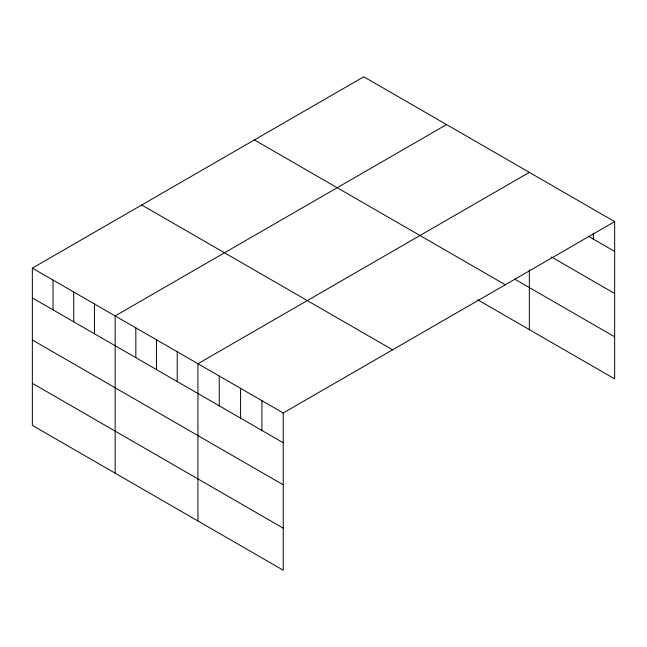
<?xml version="1.0" encoding="UTF-8"?>
<svg xmlns="http://www.w3.org/2000/svg" width="647" height="647" viewBox="0 0 647 647"><rect width="100%" height="100%" fill="white"/><g stroke="black" fill="none" stroke-linecap="round" stroke-linejoin="round"><path stroke-width="0.97" d="M614.65 221.622L283.232 412.972L283.232 570.217L32.35 425.378L32.35 268.125L363.768 76.783L614.65 221.622L614.65 378.875L477.607 299.755M446.559 124.58L115.142 315.922L115.142 473.175M529.351 172.377L197.933 363.719L197.933 520.972M588.204 236.147L614.65 251.416M551.527 257.037L614.65 293.479M514.688 279.1L614.65 336.812M254.4 139.922L505.283 284.769M141.717 204.978L392.6 349.825M32.35 268.125L283.232 412.972M32.35 297.919L283.232 442.758M32.35 339.974L283.232 484.821M32.35 383.315L283.232 528.154M593.323 233.146L593.323 239.107M529.351 269.839L529.351 329.63M261.906 400.655L261.906 430.449M240.579 388.346L240.579 418.14M219.252 376.036L219.252 405.823M177.229 351.774L177.229 381.56M156.534 339.821L156.534 369.615M135.838 327.875L135.838 357.662M94.446 303.977L94.446 333.763M73.742 292.023L73.742 321.818M53.046 280.07L53.046 309.864"/></g></svg>
